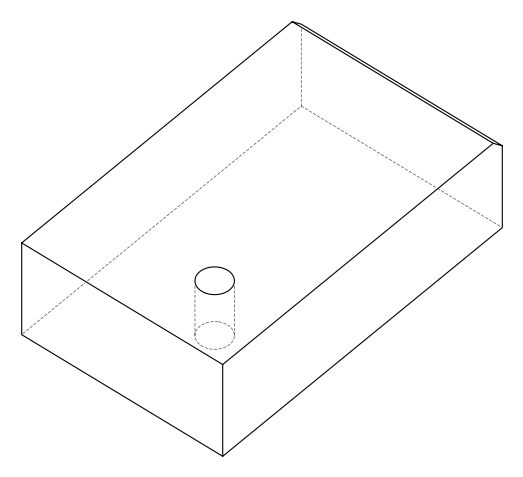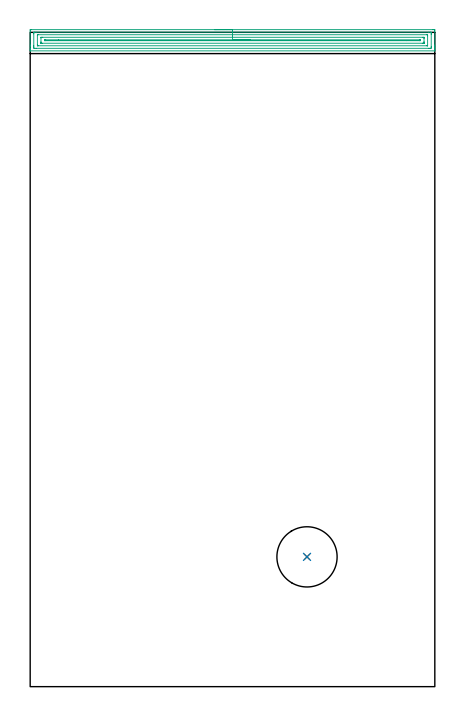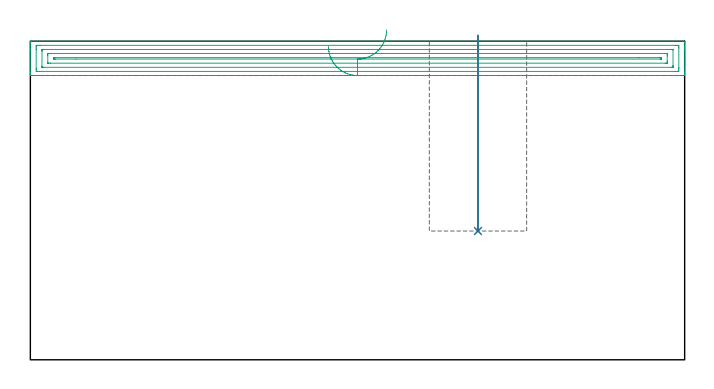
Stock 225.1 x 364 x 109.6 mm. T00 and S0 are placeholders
(PLAN: 3 operations, 2 tool changes, 9.7 min)
(1 INDEXABLE_INSERT_DRILL_BLIND_HOLE_FROM_SOLID | STEP1POCKET | NXT0302_013 | 0.27 min | 22506 mm3)
(2 DRILL_TO_ENLARGE_BLIND_HOLE | STEP1POCKET | UGT0301_383 | 0.27 min | 35017 mm3)
(3 AREA_MILL | FG_CHAMFER_SURFACE | UGT0205_001 | 9.19 min | 15673 mm3)
(TOOL NXT0302_013 | Index. Insert Drill 21mm [880-D2100L25-05] | D21 PA176 FL105 Z2)
(TOOL UGT0301_383 | Twist Drill Flat Bottom 33.5 mm | D33.5 PA180 FL175 Z2)
(TOOL UGT0205_001 | Chamfer Mill 20 x 3 x 45 deg. | D20 FL50 Z2)
(OP 1 INDEXABLE_INSERT_DRILL_BLIND_HOLE_FROM_SOLID)
G17 G21 G94 G90
T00 M6
G54
G17 G0 G90 X154. Y72.2 S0 M3
G43 Z119.6 H1
G94 G81 G98 Z44.3 F250. R111.6
G80
M5
M2
(OP 2 DRILL_TO_ENLARGE_BLIND_HOLE)
G17 G21 G94 G90
T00 M6
G54
G17 G0 G90 X154. Y72.2 S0 M3
G43 Z119.6 H0
G94 G81 G98 Z44.3 F250. R111.6
G80
M5
M2
(OP 3 AREA_MILL)
G17 G21 G94 G90
T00 M6
G54
G17 G0 G90 X102.55 Y365.5 S1061 M3
G43 Z119.6 H0
Z107.8
G94 G1 X102.588 Z106.928 F250.
X102.702 Z106.064
X102.891 Z105.212
X103.153 Z104.38
X103.487 Z103.574
X103.89 Z102.8
X104.358 Z102.064
X104.89 Z101.372
X105.479 Z100.729
X106.122 Z100.14
X106.814 Z99.609
X107.55 Z99.14
X108.324 Z98.737
X109.13 Z98.403
X109.962 Z98.141
X110.814 Z97.952
X111.678 Z97.838
X112.55 Z97.8
X223.935
X224.5 Y365.499 Z97.801
X225.059 Y365.494 Z97.804
X225.092 Y365.491 Z97.806
X225.097 Y364.937 Z98.361
X225.1 Y364.339 Z98.958
Y356.932 Z106.362
Y356.348 Z106.948
Y356.042 Z107.254
Y355.459 Z107.837
Y355.153 Z108.142
Y354.54 Z108.759
Y354.088 Z109.211
Y353.741 Z109.55
X225.091 Y353.702 Z109.588
X224.946 Y353.7 Z109.6
X0.154
X0.01 Y353.702 Z109.588
X0.007 Y353.739 Z109.552
X0. Y354.088 Z109.211
Y354.54 Z108.759
Y355.153 Z108.142
Y356.348 Z106.949
Y356.932 Z106.362
Y364.645 Z98.652
X0.002 Y364.937 Z98.361
X0.008 Y365.491 Z97.806
X0.041 Y365.494 Z97.804
X0.6 Y365.5 Z97.8
X112.55
Y364.086 Z99.214
X221.786
X222.679 Y364.084 Z99.216
X222.716 Y364.082 Z99.218
X223.09 Y364.047 Z99.253
X223.098 Y363.667 Z99.633
X223.1 Y363.158 Z100.142
Y362.775 Z100.525
Y356.042 Z107.258
X223.098 Y355.661 Z107.639
X223.09 Y355.153 Z108.147
X222.752 Y355.117 Z108.183
X222.716 Y355.116 Z108.184
X221.863 Y355.114 Z108.186
X3.314
X2.421 Y355.116 Z108.184
X2.384 Y355.118 Z108.182
X2.01 Y355.153 Z108.147
X2.002 Y355.533 Z107.767
X2. Y356.042 Z107.258
Y356.549 Z106.751
Y363.158 Z100.142
X2.002 Y363.539 Z99.761
X2.01 Y364.047 Z99.253
X2.348 Y364.083 Z99.217
X2.384 Y364.084 Z99.216
X3.237 Y364.086 Z99.214
X112.55
Y362.672 Z100.628
X220.528 Y362.671 Z100.629
X220.932 Y362.669 Z100.631
X221.066 Y362.666 Z100.634
X221.082 Y362.665 Z100.635
X221.09 Y362.635 Z100.665
X221.095 Y362.547 Z100.753
X221.098 Y362.436 Z100.864
X221.1 Y362.268 Z101.032
Y362.101 Z101.199
Y356.765 Z106.535
X221.096 Y356.597 Z106.703
X221.092 Y356.55 Z106.75
X221.087 Y356.534 Z106.766
X221.082 Y356.533 Z106.767
X221.033 Y356.53 Z106.77
X220.932 Y356.529 Z106.771
X220.445 Y356.528 Z106.772
X4.572 Y356.529 Z106.771
X4.168 Y356.531 Z106.769
X4.034 Y356.534 Z106.766
X4.018 Y356.535 Z106.765
X4.01 Y356.565 Z106.735
X4.005 Y356.653 Z106.647
X4.002 Y356.764 Z106.536
X4. Y356.932 Z106.368
Y357.099 Z106.201
Y362.435 Z100.865
X4.004 Y362.603 Z100.697
X4.008 Y362.65 Z100.65
X4.013 Y362.666 Z100.634
X4.018 Y362.667 Z100.633
X4.067 Y362.67 Z100.63
X4.168 Y362.671 Z100.629
X4.655 Y362.672 Z100.628
X112.55
Y361.257 Z102.043
X218.378
X219.044 Y361.252 Z102.048
X219.081 Y361.251 Z102.049
X219.09 Y361.245 Z102.055
X219.093 Y361.224 Z102.076
X219.097 Y361.126 Z102.174
X219.099 Y360.93 Z102.37
X219.1 Y360.537 Z102.763
Y358.759 Z104.541
X219.099 Y358.29 Z105.01
X219.097 Y358.08 Z105.22
X219.092 Y357.975 Z105.325
X219.09 Y357.953 Z105.347
X219.075 Y357.949 Z105.351
X219.022 Y357.947 Z105.353
X218.256 Y357.943 Z105.357
X218.134
X6.722
X6.056 Y357.948 Z105.352
X6.019 Y357.949 Z105.351
X6.01 Y357.955 Z105.345
X6.007 Y357.976 Z105.324
X6.003 Y358.074 Z105.226
X6.001 Y358.27 Z105.03
X6. Y358.662 Z104.638
X6.001 Y360.91 Z102.39
X6.003 Y361.12 Z102.18
X6.008 Y361.225 Z102.075
X6.01 Y361.247 Z102.053
X6.025 Y361.25 Z102.05
X6.078 Y361.253 Z102.047
X6.844 Y361.257 Z102.043
X6.966
X112.55
Y359.843 Z103.457
X216.716
X216.878 Y359.841 Z103.459
X217.008 Y359.839 Z103.461
X217.086 Y359.836 Z103.464
X217.09 Y359.808 Z103.492
X217.094 Y359.6 Z103.7
X217.093 Y359.444 Z103.856
X217.09 Y359.372 Z103.928
X216.959 Y359.364 Z103.936
X216.713 Y359.359 Z103.941
X216.472 Y359.358 Z103.942
X209.349 Y359.357 Z103.943
X8.384
X8.222 Y359.359 Z103.941
X8.092 Y359.361 Z103.939
X8.014 Y359.364 Z103.936
X8.01 Y359.392 Z103.908
X8.006 Y359.6 Z103.7
X8.007 Y359.756 Z103.544
X8.01 Y359.828 Z103.472
X8.141 Y359.836 Z103.464
X8.387 Y359.841 Z103.459
X8.628 Y359.842 Z103.458
X15.731 Y359.843 Z103.457
X112.55
X113.422 Z103.495
X114.286 Z103.609
X115.138 Z103.798
X115.97 Z104.06
X116.776 Z104.394
X117.55 Z104.797
X118.286 Z105.265
X118.978 Z105.796
X119.621 Z106.386
X120.21 Z107.029
X120.742 Z107.721
X121.21 Z108.457
X121.613 Z109.231
X121.947 Z110.037
X122.209 Z110.869
X122.398 Z111.72
X122.512 Z112.585
X122.55 Z113.457
G0 Z119.6
M5
M2
